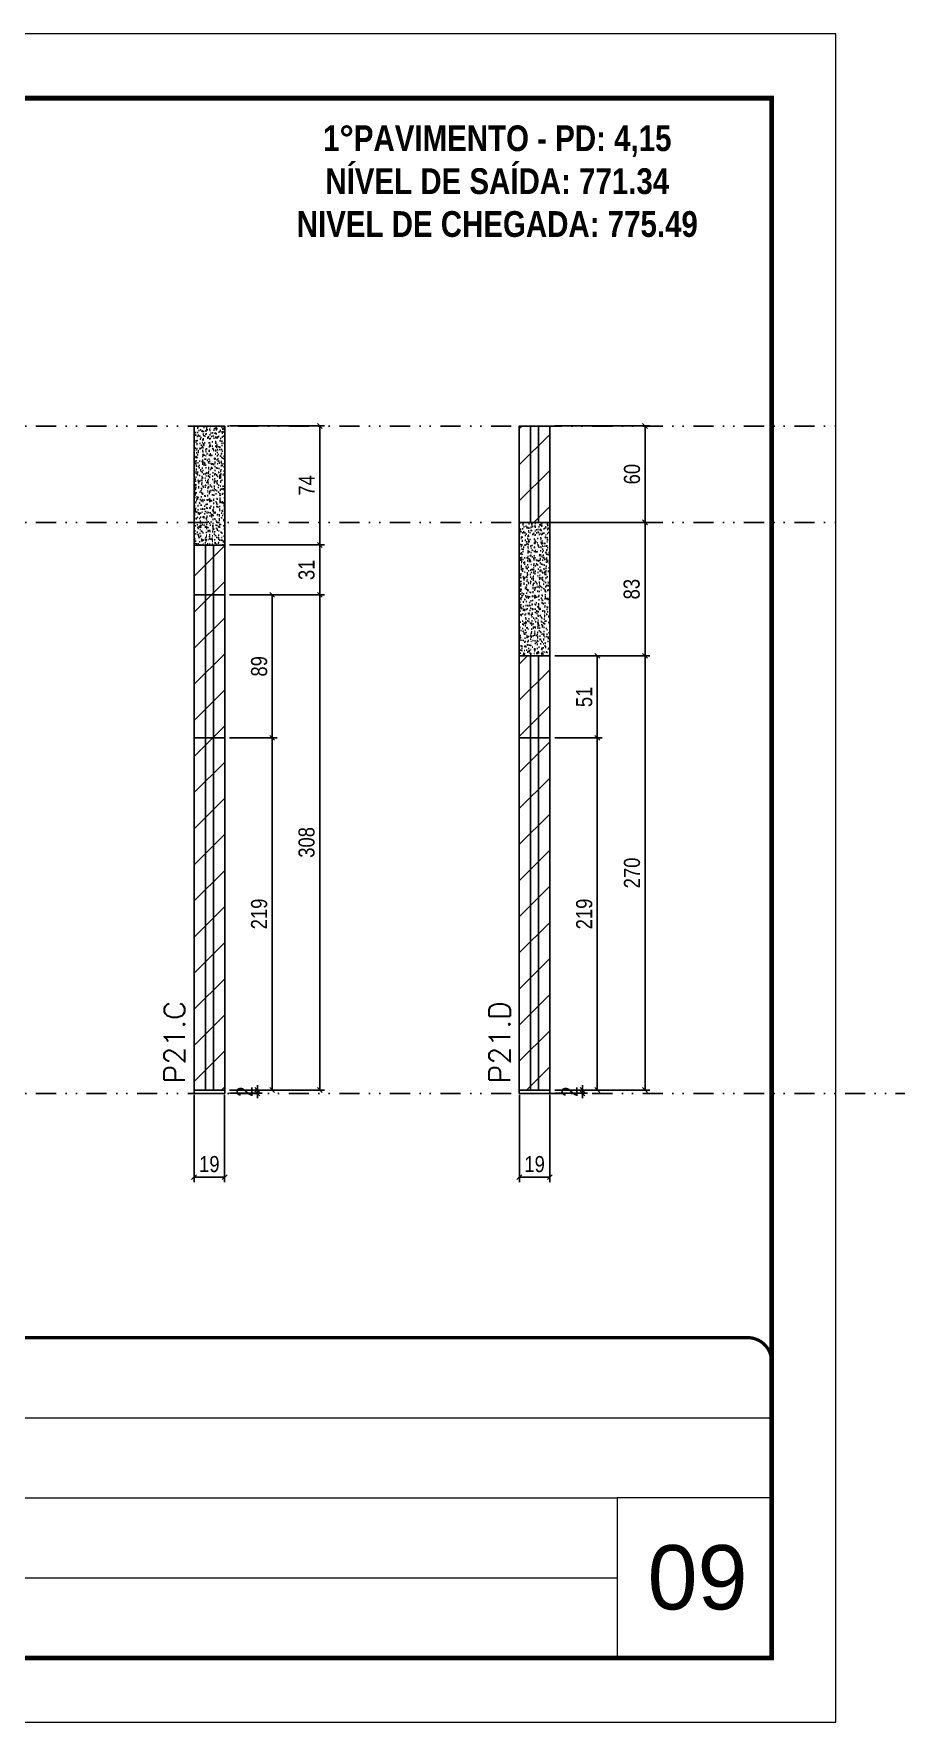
# Model space of a CAD drawing. Extents: x 13770 to 23315, y 867 to 16997.
# Drawn here: x 15372 to 15908, y 13501 to 14551 of the extents above; entities that cross this region are included whole.
import ezdxf

# ---------------------------------------------------------------- set-up
doc = ezdxf.new("R2010")
doc.units = 0
for name, pattern in [('CONTINUO', [0]), ('DASHED', [0.75, 0.5, -0.25]), ('DIVIDE2', [0.625, 0.25, -0.125, 0, -0.125, 0, -0.125])]:
    doc.linetypes.add(name, pattern=pattern)
for name, color, linetype, lineweight in [('CARIMBO', 255, 'Continuous', 9), ('Folhas', 255, 'Continuous', 9), ('Hachura', 251, 'Continuous', 9), ('SARRAFO DE PRESSAO', 251, 'DASHED', 9), ('Texto Seção', 7, 'Continuous', 15)]:
    doc.layers.add(name, color=color, linetype=linetype, lineweight=lineweight)
for name, color, linetype in [('COTA', 241, 'Continuous'), ('NOMENCLATURA', 7, 'Continuous'), ('Nível', 160, 'Continuous'), ('Painéis', 200, 'Continuous'), ('SARR_2.2x7', 40, 'Continuous')]:
    doc.layers.add(name, color=color, linetype=linetype)
doc.styles.add('ARIAL', font='arial.ttf')
doc.styles.add('COTA TECNICA', font='techl___.ttf', dxfattribs={"height": 10})
doc.styles.add('COTA TECNICA-50', font='techl___.ttf', dxfattribs={"height": 10})
doc.styles.add('REGUA-120', font='ROMANS.shx', dxfattribs={"height": 15})
doc.styles.add('ROMANC', font='techb___.ttf', dxfattribs={"height": 2.5})
doc.dimstyles.new('COTA PAINEL-50', dxfattribs={"dimtxt": 10, "dimasz": 3, "dimexe": 3, "dimexo": 3, "dimgap": 3, "dimtad": 1, "dimdec": 1, "dimzin": 12, "dimdsep": 46, "dimtxsty": 'COTA TECNICA-50', "dimblk1": 'OBLIQUE', "dimblk2": 'OBLIQUE', "dimsah": 1, "dimcen": 0.9, "dimclrd": 4, "dimclre": 4, "dimclrt": 240, "dimadec": 1, "dimazin": 3, "dimtfac": 1, "dimtdec": 1, "dimtmove": 0, "dimatfit": 3, "dimfxl": 1, "dimtolj": 1, "dimtzin": 12, "dimarcsym": 0})
doc.dimstyles.new('PAINEL', dxfattribs={"dimtxt": 10, "dimasz": 3, "dimexe": 3, "dimexo": 3, "dimgap": 3, "dimtad": 1, "dimdec": 1, "dimzin": 12, "dimdsep": 46, "dimtxsty": 'COTA TECNICA', "dimblk1": 'OBLIQUE', "dimblk2": 'OBLIQUE', "dimsah": 1, "dimcen": 0.9, "dimclrd": 4, "dimclre": 4, "dimclrt": 240, "dimadec": 1, "dimazin": 3, "dimtfac": 1, "dimtdec": 1, "dimtmove": 0, "dimatfit": 3, "dimfxl": 1, "dimtolj": 1, "dimtzin": 12, "dimarcsym": 0})
pattern_1 = [(45, (22.896, 0), (-11.22532, 11.22532), [])]

# ---------------------------------------------------------------- blocks, each defined once
blk = doc.blocks.new('9999999999')
at = {"color": 30, "linetype": 'CONTINUO'}
for p, q in [((98564.6, 34379.6), (99584, 34379.6)), ((98564.6, 34329.8), (99488, 34329.8)), ((99584, 34329.8), (99488, 34329.8)), ((99488, 34329.8), (99488, 34230.2)), ((98564.6, 34280), (99488, 34280))]:
    blk.add_line(p, q, dxfattribs=at)
at = {"color": 30, "linetype": 'CONTINUO', "const_width": 2}
blk.add_lwpolyline([(99584, 34230.2), (99584, 34414.4, 0.414214), (99569, 34429.4), (98229, 34429.4, 0.414214), (98214, 34414.4), (98214, 34245.2, 0.414214), (98229, 34230.2), (99584, 34230.2)], format="xyb", dxfattribs=at)
at = {"layer": 'Folhas'}
blk.add_lwpolyline([(98139, 34190.2), (99624, 34190.2), (99624, 35240.2), (98139, 35240.2)], close=True, dxfattribs=at)
at = {"layer": 'Folhas', "color": 30, "const_width": 3}
blk.add_lwpolyline([(98214, 34230.2), (99584, 34230.2), (99584, 35200.2), (98214, 35200.2)], close=True, dxfattribs=at)
blk = doc.blocks.new('_Oblique')
at = {"color": 0, "linetype": 'ByBlock', "lineweight": -2}
blk.add_line((-0.5, -0.5), (0.5, 0.5), dxfattribs=at)
blk = doc.blocks.new('*D154')
at = {"layer": 'COTA', "color": 4, "lineweight": -2, "transparency": 16777216}
for p, q in [((15471.8, 13891.5), (15471.8, 13837.3)), ((15490.8, 13891.5), (15490.8, 13837.3)), ((15471.8, 13840.3), (15490.8, 13840.3))]:
    blk.add_line(p, q, dxfattribs=at)
at = {"layer": 'Defpoints', "color": 0, "transparency": 16777216}
for p in [(15471.8, 13894.5), (15490.8, 13894.5), (15490.8, 13840.3)]:
    blk.add_point(p, dxfattribs=at)
at = {"layer": 'COTA', "color": 4, "lineweight": -2, "transparency": 16777216, "xscale": 3, "yscale": 3, "zscale": 3, "rotation": 180}
blk.add_blockref('_Oblique', (15471.8, 13840.3), dxfattribs=at)
at = {"layer": 'COTA', "color": 4, "lineweight": -2, "transparency": 16777216, "xscale": 3, "yscale": 3, "zscale": 3}
blk.add_blockref('_Oblique', (15490.8, 13840.3), dxfattribs=at)
at = {"layer": 'COTA', "color": 240, "transparency": 16777216, "insert": (15481.3, 13848.4), "char_height": 10, "attachment_point": 5, "style": 'COTA TECNICA'}
blk.add_mtext('\\A1;19', dxfattribs=at)
blk = doc.blocks.new('*D155')
at = {"layer": 'COTA', "color": 4, "lineweight": -2, "transparency": 16777216}
for p, q in [((15493.8, 14113.5), (15523.4, 14113.5)), ((15520.4, 13894.5), (15520.4, 14113.5)), ((15493.8, 13894.5), (15523.4, 13894.5))]:
    blk.add_line(p, q, dxfattribs=at)
at = {"layer": 'Defpoints', "color": 0, "transparency": 16777216}
for p in [(15490.8, 14113.5), (15520.4, 14113.5), (15490.8, 13894.5)]:
    blk.add_point(p, dxfattribs=at)
at = {"layer": 'COTA', "color": 4, "lineweight": -2, "transparency": 16777216, "xscale": 3, "yscale": 3, "zscale": 3}
for p, rotation in [((15520.4, 14113.5), 90), ((15520.4, 13894.5), 270)]:
    blk.add_blockref('_Oblique', p, dxfattribs=dict(at, rotation=rotation))
at = {"layer": 'COTA', "color": 240, "transparency": 16777216, "insert": (15512.3, 14004), "char_height": 10, "attachment_point": 5, "rotation": 90, "style": 'COTA TECNICA'}
blk.add_mtext('\\A1;219', dxfattribs=at)
blk = doc.blocks.new('*D156')
at = {"layer": 'COTA', "color": 4, "lineweight": -2, "transparency": 16777216}
for p, q in [((15493.8, 14202.5), (15553, 14202.5)), ((15550, 13894.5), (15550, 14202.5)), ((15493.8, 13894.5), (15553, 13894.5))]:
    blk.add_line(p, q, dxfattribs=at)
at = {"layer": 'Defpoints', "color": 0, "transparency": 16777216}
for p in [(15490.8, 14202.5), (15550, 14202.5), (15490.8, 13894.5)]:
    blk.add_point(p, dxfattribs=at)
at = {"layer": 'COTA', "color": 4, "lineweight": -2, "transparency": 16777216, "xscale": 3, "yscale": 3, "zscale": 3}
for p, rotation in [((15550, 14202.5), 90), ((15550, 13894.5), 270)]:
    blk.add_blockref('_Oblique', p, dxfattribs=dict(at, rotation=rotation))
at = {"layer": 'COTA', "color": 240, "transparency": 16777216, "insert": (15541.8, 14048.5), "char_height": 10, "attachment_point": 5, "rotation": 90, "style": 'COTA TECNICA'}
blk.add_mtext('\\A1;308', dxfattribs=at)
blk = doc.blocks.new('*D157')
at = {"layer": 'COTA', "color": 4, "lineweight": -2, "transparency": 16777216}
for p, q in [((15493.8, 13894.5), (15514.2, 13894.5)), ((15493.8, 13892.5), (15514.2, 13892.5)), ((15511.2, 13894.5), (15511.2, 13897.5)), ((15511.2, 13892.5), (15511.2, 13894.5)), ((15511.2, 13892.5), (15511.2, 13889.5))]:
    blk.add_line(p, q, dxfattribs=at)
at = {"layer": 'Defpoints', "color": 0, "transparency": 16777216}
for p in [(15490.8, 13894.5), (15490.8, 13892.5), (15511.2, 13894.5)]:
    blk.add_point(p, dxfattribs=at)
at = {"layer": 'COTA', "color": 4, "lineweight": -2, "transparency": 16777216, "xscale": 3, "yscale": 3, "zscale": 3}
for p, rotation in [((15511.2, 13894.5), 270), ((15511.2, 13892.5), 90)]:
    blk.add_blockref('_Oblique', p, dxfattribs=dict(at, rotation=rotation))
at = {"layer": 'COTA', "color": 240, "transparency": 16777216, "insert": (15503.2, 13893.5), "char_height": 10, "attachment_point": 5, "rotation": 90, "style": 'COTA TECNICA-50'}
blk.add_mtext('\\A1;2', dxfattribs=at)
blk = doc.blocks.new('*D158')
at = {"layer": 'COTA', "color": 4, "lineweight": -2, "transparency": 16777216}
for p, q in [((15493.8, 14307.5), (15553, 14307.5)), ((15550, 14233.5), (15550, 14307.5)), ((15493.8, 14233.5), (15553, 14233.5))]:
    blk.add_line(p, q, dxfattribs=at)
at = {"layer": 'Defpoints', "color": 0, "transparency": 16777216}
for p in [(15490.8, 14307.5), (15550, 14307.5), (15490.8, 14233.5)]:
    blk.add_point(p, dxfattribs=at)
at = {"layer": 'COTA', "color": 4, "lineweight": -2, "transparency": 16777216, "xscale": 3, "yscale": 3, "zscale": 3}
for p, rotation in [((15550, 14307.5), 90), ((15550, 14233.5), 270)]:
    blk.add_blockref('_Oblique', p, dxfattribs=dict(at, rotation=rotation))
at = {"layer": 'COTA', "color": 240, "transparency": 16777216, "insert": (15541.9, 14270.5), "char_height": 10, "attachment_point": 5, "rotation": 90, "style": 'COTA TECNICA'}
blk.add_mtext('\\A1;74', dxfattribs=at)
blk = doc.blocks.new('*D159')
at = {"layer": 'COTA', "color": 4, "lineweight": -2, "transparency": 16777216}
for p, q in [((15674.1, 13891.5), (15674.1, 13837.3)), ((15693.1, 13891.5), (15693.1, 13837.3)), ((15674.1, 13840.3), (15693.1, 13840.3))]:
    blk.add_line(p, q, dxfattribs=at)
at = {"layer": 'Defpoints', "color": 0, "transparency": 16777216}
for p in [(15674.1, 13894.5), (15693.1, 13894.5), (15693.1, 13840.3)]:
    blk.add_point(p, dxfattribs=at)
at = {"layer": 'COTA', "color": 4, "lineweight": -2, "transparency": 16777216, "xscale": 3, "yscale": 3, "zscale": 3, "rotation": 180}
blk.add_blockref('_Oblique', (15674.1, 13840.3), dxfattribs=at)
at = {"layer": 'COTA', "color": 4, "lineweight": -2, "transparency": 16777216, "xscale": 3, "yscale": 3, "zscale": 3}
blk.add_blockref('_Oblique', (15693.1, 13840.3), dxfattribs=at)
at = {"layer": 'COTA', "color": 240, "transparency": 16777216, "insert": (15683.6, 13848.4), "char_height": 10, "attachment_point": 5, "style": 'COTA TECNICA'}
blk.add_mtext('\\A1;19', dxfattribs=at)
blk = doc.blocks.new('*D160')
at = {"layer": 'COTA', "color": 4, "lineweight": -2, "transparency": 16777216}
for p, q in [((15696.1, 14113.5), (15725.6, 14113.5)), ((15722.6, 13894.5), (15722.6, 14113.5)), ((15696.1, 13894.5), (15725.6, 13894.5))]:
    blk.add_line(p, q, dxfattribs=at)
at = {"layer": 'Defpoints', "color": 0, "transparency": 16777216}
for p in [(15693.1, 14113.5), (15722.6, 14113.5), (15693.1, 13894.5)]:
    blk.add_point(p, dxfattribs=at)
at = {"layer": 'COTA', "color": 4, "lineweight": -2, "transparency": 16777216, "xscale": 3, "yscale": 3, "zscale": 3}
for p, rotation in [((15722.6, 14113.5), 90), ((15722.6, 13894.5), 270)]:
    blk.add_blockref('_Oblique', p, dxfattribs=dict(at, rotation=rotation))
at = {"layer": 'COTA', "color": 240, "transparency": 16777216, "insert": (15714.5, 14004), "char_height": 10, "attachment_point": 5, "rotation": 90, "style": 'COTA TECNICA'}
blk.add_mtext('\\A1;219', dxfattribs=at)
blk = doc.blocks.new('*D161')
at = {"layer": 'COTA', "color": 4, "lineweight": -2, "transparency": 16777216}
for p, q in [((15696.1, 14164.5), (15725.6, 14164.5)), ((15722.6, 14113.5), (15722.6, 14164.5)), ((15696.1, 14113.5), (15725.6, 14113.5))]:
    blk.add_line(p, q, dxfattribs=at)
at = {"layer": 'Defpoints', "color": 0, "transparency": 16777216}
for p in [(15693.1, 14164.5), (15722.6, 14164.5), (15693.1, 14113.5)]:
    blk.add_point(p, dxfattribs=at)
at = {"layer": 'COTA', "color": 4, "lineweight": -2, "transparency": 16777216, "xscale": 3, "yscale": 3, "zscale": 3}
for p, rotation in [((15722.6, 14164.5), 90), ((15722.6, 14113.5), 270)]:
    blk.add_blockref('_Oblique', p, dxfattribs=dict(at, rotation=rotation))
at = {"layer": 'COTA', "color": 240, "transparency": 16777216, "insert": (15714.5, 14139), "char_height": 10, "attachment_point": 5, "rotation": 90, "style": 'COTA TECNICA'}
blk.add_mtext('\\A1;51', dxfattribs=at)
blk = doc.blocks.new('*D162')
at = {"layer": 'COTA', "color": 4, "lineweight": -2, "transparency": 16777216}
for p, q in [((15696.1, 14164.5), (15755.3, 14164.5)), ((15752.3, 13894.5), (15752.3, 14164.5)), ((15696.1, 13894.5), (15755.3, 13894.5))]:
    blk.add_line(p, q, dxfattribs=at)
at = {"layer": 'Defpoints', "color": 0, "transparency": 16777216}
for p in [(15693.1, 14164.5), (15752.3, 14164.5), (15693.1, 13894.5)]:
    blk.add_point(p, dxfattribs=at)
at = {"layer": 'COTA', "color": 4, "lineweight": -2, "transparency": 16777216, "xscale": 3, "yscale": 3, "zscale": 3}
for p, rotation in [((15752.3, 14164.5), 90), ((15752.3, 13894.5), 270)]:
    blk.add_blockref('_Oblique', p, dxfattribs=dict(at, rotation=rotation))
at = {"layer": 'COTA', "color": 240, "transparency": 16777216, "insert": (15744.2, 14029.5), "char_height": 10, "attachment_point": 5, "rotation": 90, "style": 'COTA TECNICA'}
blk.add_mtext('\\A1;270', dxfattribs=at)
blk = doc.blocks.new('*D163')
at = {"layer": 'COTA', "color": 4, "lineweight": -2, "transparency": 16777216}
for p, q in [((15696.1, 13894.5), (15716.4, 13894.5)), ((15696.1, 13892.5), (15716.4, 13892.5)), ((15713.4, 13894.5), (15713.4, 13897.5)), ((15713.4, 13892.5), (15713.4, 13894.5)), ((15713.4, 13892.5), (15713.4, 13889.5))]:
    blk.add_line(p, q, dxfattribs=at)
at = {"layer": 'Defpoints', "color": 0, "transparency": 16777216}
for p in [(15693.1, 13894.5), (15693.1, 13892.5), (15713.4, 13894.5)]:
    blk.add_point(p, dxfattribs=at)
at = {"layer": 'COTA', "color": 4, "lineweight": -2, "transparency": 16777216, "xscale": 3, "yscale": 3, "zscale": 3}
for p, rotation in [((15713.4, 13894.5), 270), ((15713.4, 13892.5), 90)]:
    blk.add_blockref('_Oblique', p, dxfattribs=dict(at, rotation=rotation))
at = {"layer": 'COTA', "color": 240, "transparency": 16777216, "insert": (15705.4, 13893.5), "char_height": 10, "attachment_point": 5, "rotation": 90, "style": 'COTA TECNICA-50'}
blk.add_mtext('\\A1;2', dxfattribs=at)
blk = doc.blocks.new('*D164')
at = {"layer": 'COTA', "color": 4, "lineweight": -2, "transparency": 16777216}
for p, q in [((15696.1, 14247.5), (15755.3, 14247.5)), ((15752.3, 14164.5), (15752.3, 14247.5)), ((15696.1, 14164.5), (15755.3, 14164.5))]:
    blk.add_line(p, q, dxfattribs=at)
at = {"layer": 'Defpoints', "color": 0, "transparency": 16777216}
for p in [(15693.1, 14247.5), (15752.3, 14247.5), (15693.1, 14164.5)]:
    blk.add_point(p, dxfattribs=at)
at = {"layer": 'COTA', "color": 4, "lineweight": -2, "transparency": 16777216, "xscale": 3, "yscale": 3, "zscale": 3}
for p, rotation in [((15752.3, 14247.5), 90), ((15752.3, 14164.5), 270)]:
    blk.add_blockref('_Oblique', p, dxfattribs=dict(at, rotation=rotation))
at = {"layer": 'COTA', "color": 240, "transparency": 16777216, "insert": (15744, 14206), "char_height": 10, "attachment_point": 5, "rotation": 90, "style": 'COTA TECNICA'}
blk.add_mtext('\\A1;83', dxfattribs=at)
blk = doc.blocks.new('*D165')
at = {"layer": 'COTA', "color": 4, "lineweight": -2, "transparency": 16777216}
for p, q in [((15696.1, 14307.5), (15755.3, 14307.5)), ((15752.3, 14307.5), (15752.3, 14247.5)), ((15696.1, 14247.5), (15755.3, 14247.5))]:
    blk.add_line(p, q, dxfattribs=at)
at = {"layer": 'Defpoints', "color": 0, "transparency": 16777216}
for p in [(15693.1, 14307.5), (15693.1, 14247.5), (15752.3, 14247.5)]:
    blk.add_point(p, dxfattribs=at)
at = {"layer": 'COTA', "color": 4, "lineweight": -2, "transparency": 16777216, "xscale": 3, "yscale": 3, "zscale": 3}
for p, rotation in [((15752.3, 14307.5), 90), ((15752.3, 14247.5), 270)]:
    blk.add_blockref('_Oblique', p, dxfattribs=dict(at, rotation=rotation))
at = {"layer": 'COTA', "color": 240, "transparency": 16777216, "insert": (15744.2, 14277.5), "char_height": 10, "attachment_point": 5, "rotation": 90, "style": 'COTA TECNICA'}
blk.add_mtext('\\A1;60', dxfattribs=at)
blk = doc.blocks.new('*D166')
at = {"layer": 'COTA', "color": 4, "lineweight": -2, "transparency": 16777216}
for p, q in [((15493.8, 14202.5), (15523.4, 14202.5)), ((15520.4, 14113.5), (15520.4, 14202.5)), ((15493.8, 14113.5), (15523.4, 14113.5))]:
    blk.add_line(p, q, dxfattribs=at)
at = {"layer": 'Defpoints', "color": 0, "transparency": 16777216}
for p in [(15490.8, 14202.5), (15520.4, 14202.5), (15490.8, 14113.5)]:
    blk.add_point(p, dxfattribs=at)
at = {"layer": 'COTA', "color": 4, "lineweight": -2, "transparency": 16777216, "xscale": 3, "yscale": 3, "zscale": 3}
for p, rotation in [((15520.4, 14202.5), 90), ((15520.4, 14113.5), 270)]:
    blk.add_blockref('_Oblique', p, dxfattribs=dict(at, rotation=rotation))
at = {"layer": 'COTA', "color": 240, "transparency": 16777216, "insert": (15512.3, 14158), "char_height": 10, "attachment_point": 5, "rotation": 90, "style": 'COTA TECNICA'}
blk.add_mtext('\\A1;89', dxfattribs=at)
blk = doc.blocks.new('*D762')
at = {"layer": 'COTA', "color": 4, "lineweight": -2, "transparency": 16777216}
for p, q in [((15493.8, 14233.5), (15553, 14233.5)), ((15550, 14233.5), (15550, 14202.5)), ((15493.8, 14202.5), (15553, 14202.5))]:
    blk.add_line(p, q, dxfattribs=at)
at = {"layer": 'Defpoints', "color": 0, "transparency": 16777216}
for p in [(15490.8, 14233.5), (15490.8, 14202.5), (15550, 14202.5)]:
    blk.add_point(p, dxfattribs=at)
at = {"layer": 'COTA', "color": 4, "lineweight": -2, "transparency": 16777216, "xscale": 3, "yscale": 3, "zscale": 3}
for p, rotation in [((15550, 14233.5), 90), ((15550, 14202.5), 270)]:
    blk.add_blockref('_Oblique', p, dxfattribs=dict(at, rotation=rotation))
at = {"layer": 'COTA', "color": 240, "transparency": 16777216, "insert": (15541.8, 14218), "char_height": 10, "attachment_point": 5, "rotation": 90, "style": 'COTA TECNICA'}
blk.add_mtext('\\A1;31', dxfattribs=at)

msp = doc.modelspace()

# ---------------------------------------------------------------- hatches: boundary and pattern name
at = {"layer": 'COTA', "linetype": 'ByBlock'}
h = msp.add_hatch(dxfattribs=at)
h.set_pattern_fill('AR-CONC', color=256, scale=0.03)
h.set_pattern_definition([(50, (-117724.288, -19469.2606), (5.46554007, -0.47817257), [0.5715, -6.2865]), (355, (-117724.288, -19469.2606), (-1.05730264, 5.73170536), [0.4572, -5.02921753]), (100.4514447, (-117723.8327, -19469.3004), (4.40823741, 5.25353256), [0.48570026, -5.34270734]), (46.1842, (-117724.288, -19467.7366), (8.13237123, -1.26126984), [0.85725, -9.42975]), (96.6355576, (-117723.6104, -19467.842), (7.122124, 7.42278374), [0.7285507, -8.01406824]), (351.184151, (-117724.288, -19467.737), (7.122124, 7.42278374), [0.685799, -7.54379196]), (21, (-117723.526, -19468.1176), (4.54843174, -3.06795595), [0.5715, -6.2865]), (326, (-117723.526, -19468.1176), (1.85406085, 5.52563898), [0.4572, -5.0292]), (71.451445, (-117723.147, -19468.373), (6.40249258, 2.45768307), [0.48570026, -5.34269813]), (37.5, (-117724.2881, -19469.2606), (0.092658098, 2.536651166), [0, -4.96824, 0, -5.1054, 0, -5.04825]), (7.5, (-117724.2881, -19469.2606), (2.004589875, 3.005417245), [0, -2.91084, 0, -4.85394, 0, -1.92405]), (327.5, (-117725.9874, -19469.2606), (4.067717855, -0.17186232), [0, -1.905, 0, -5.9436, 0, -7.8867]), (317.5, (-117726.7494, -19469.2606), (4.44387544, 0.76279473), [0, -2.4765, 0, -3.94716, 0, -5.6007])])
h.paths.add_polyline_path([(15490.84, 14307.45), (15471.84, 14307.45), (15471.84, 14233.45), (15490.84, 14233.45)])
h = msp.add_hatch(dxfattribs=at)
h.set_pattern_fill('AR-CONC', color=256, scale=0.03)
h.set_pattern_definition([(50, (-117522.0295, -19529.2606), (5.46554007, -0.47817257), [0.5715, -6.2865]), (355, (-117522.0295, -19529.2606), (-1.05730264, 5.73170536), [0.4572, -5.02921753]), (100.4514447, (-117521.574, -19529.3004), (4.40823741, 5.25353256), [0.48570026, -5.34270734]), (46.1842, (-117522.0295, -19527.7366), (8.13237123, -1.26126984), [0.85725, -9.42975]), (96.6355576, (-117521.352, -19527.842), (7.122124, 7.42278374), [0.7285507, -8.01406824]), (351.184151, (-117522.0295, -19527.737), (7.122124, 7.42278374), [0.685799, -7.54379196]), (21, (-117521.2675, -19528.1176), (4.54843174, -3.06795595), [0.5715, -6.2865]), (326, (-117521.2675, -19528.1176), (1.85406085, 5.52563898), [0.4572, -5.0292]), (71.451445, (-117520.8885, -19528.373), (6.40249258, 2.45768307), [0.48570026, -5.34269813]), (37.5, (-117522.0295, -19529.2606), (0.092658098, 2.536651166), [0, -4.96824, 0, -5.1054, 0, -5.04825]), (7.5, (-117522.0295, -19529.2606), (2.004589875, 3.005417245), [0, -2.91084, 0, -4.85394, 0, -1.92405]), (327.5, (-117523.7288, -19529.2606), (4.067717855, -0.17186232), [0, -1.905, 0, -5.9436, 0, -7.8867]), (317.5, (-117524.4908, -19529.2606), (4.44387544, 0.76279473), [0, -2.4765, 0, -3.94716, 0, -5.6007])])
h.paths.add_polyline_path([(15693.09, 14247.45), (15674.09, 14247.45), (15674.09, 14164.45), (15693.09, 14164.45)])
at = {"layer": 'Hachura', "linetype": 'ByBlock'}
h = msp.add_hatch(dxfattribs=at)
h.set_pattern_fill('ANSI31', color=256, scale=5)
h.set_pattern_definition([(45, (88.682, 0), (-11.22532, 11.22532), [])])
h.paths.add_polyline_path([(15693.09, 14307.45), (15686.09, 14307.45), (15686.09, 14247.45), (15693.09, 14247.45)])
h.paths.add_polyline_path([(15686.09, 14307.45), (15681.09, 14307.45), (15681.09, 14247.45), (15686.09, 14247.45)])
h.paths.add_polyline_path([(15681.09, 14307.45), (15674.09, 14307.45), (15674.09, 14247.45), (15681.09, 14247.45)])
h = msp.add_hatch(dxfattribs=at)
h.set_pattern_fill('ANSI31', color=256, scale=5)
h.set_pattern_definition(pattern_1)
h.paths.add_polyline_path([(15471.84, 14202.45), (15490.84, 14202.45), (15490.84, 14233.45), (15471.84, 14233.45)])
h = msp.add_hatch(dxfattribs=at)
h.set_pattern_fill('ANSI31', color=256, scale=5)
h.set_pattern_definition(pattern_1)
h.paths.add_polyline_path([(15478.84, 14113.45), (15471.84, 14113.45), (15471.84, 13894.45), (15478.84, 13894.45)])
h.paths.add_polyline_path([(15478.84, 14202.45), (15471.84, 14202.45), (15471.84, 14113.45), (15478.84, 14113.45)])
h.paths.add_polyline_path([(15483.84, 14113.45), (15478.84, 14113.45), (15478.84, 13894.45), (15483.84, 13894.45)])
h.paths.add_polyline_path([(15490.84, 14113.45), (15483.84, 14113.45), (15483.84, 13894.45), (15490.84, 13894.45)])
h.paths.add_polyline_path([(15490.84, 14202.45), (15483.84, 14202.45), (15483.84, 14113.45), (15490.84, 14113.45)])
h.paths.add_polyline_path([(15483.84, 14202.45), (15478.84, 14202.45), (15478.84, 14113.45), (15483.84, 14113.45)])
h = msp.add_hatch(dxfattribs=at)
h.set_pattern_fill('ANSI31', color=256, scale=5)
h.set_pattern_definition([(45, (347.303, 0), (-11.22532, 11.22532), [])])
h.paths.add_polyline_path([(15681.09, 14113.45), (15674.09, 14113.45), (15674.09, 13894.45), (15681.09, 13894.45)])
h.paths.add_polyline_path([(15681.09, 14164.45), (15674.09, 14164.45), (15674.09, 14113.45), (15681.09, 14113.45)])
h.paths.add_polyline_path([(15686.09, 14113.45), (15681.09, 14113.45), (15681.09, 13894.45), (15686.09, 13894.45)])
h.paths.add_polyline_path([(15693.09, 14113.45), (15686.09, 14113.45), (15686.09, 13894.45), (15693.09, 13894.45)])
h.paths.add_polyline_path([(15693.09, 14164.45), (15686.09, 14164.45), (15686.09, 14113.45), (15693.09, 14113.45)])
h.paths.add_polyline_path([(15686.09, 14164.45), (15681.09, 14164.45), (15681.09, 14113.45), (15686.09, 14113.45)])

# ---------------------------------------------------------------- linework, layer by layer
at = {"layer": 'COTA', "linetype": 'ByBlock'}
for points in [[(15471.84, 14233.45), (15490.84, 14233.45), (15490.84, 14307.45), (15471.84, 14307.45)], [(15674.09, 14164.45), (15693.09, 14164.45), (15693.09, 14247.45), (15674.09, 14247.45)]]:
    msp.add_lwpolyline(points, close=True, dxfattribs=at)
at = {"layer": 'Nível', "color": 4, "linetype": 'DIVIDE2', "ltscale": 50}
for p, q in [((13769.54, 14307.45), (15871, 14307.45)), ((13769.54, 14247.45), (15871, 14247.45)), ((13769.54, 13892.45), (21112.79, 13892.45))]:
    msp.add_line(p, q, dxfattribs=at)
at = {"layer": 'Painéis'}
for p, q in [((15490.84, 14113.45), (15471.84, 14113.45)), ((15693.09, 14113.45), (15674.09, 14113.45))]:
    msp.add_line(p, q, dxfattribs=at)
for points in [[(15674.09, 14247.45), (15693.09, 14247.45), (15693.09, 14307.45), (15674.09, 14307.45)], [(15471.84, 14202.45), (15490.84, 14202.45), (15490.84, 14233.45), (15471.84, 14233.45)], [(15471.84, 13894.45), (15490.84, 13894.45), (15490.84, 14202.45), (15471.84, 14202.45)], [(15674.09, 13894.45), (15693.09, 13894.45), (15693.09, 14164.45), (15674.09, 14164.45)], [(15471.84, 13894.45), (15490.84, 13894.45), (15490.84, 13892.45), (15471.84, 13892.45)], [(15674.09, 13894.45), (15693.09, 13894.45), (15693.09, 13892.45), (15674.09, 13892.45)]]:
    msp.add_lwpolyline(points, close=True, dxfattribs=at)
at = {"layer": 'SARR_2.2x7'}
for p, q in [((15681.09, 14247.45), (15681.09, 14307.45)), ((15686.09, 14247.45), (15686.09, 14307.45)), ((15478.84, 14202.45), (15478.84, 14233.45)), ((15483.84, 14202.45), (15483.84, 14233.45)), ((15478.84, 14202.45), (15478.84, 13894.45)), ((15483.84, 14202.45), (15483.84, 13894.45)), ((15681.09, 14164.45), (15681.09, 13894.45)), ((15686.09, 14164.45), (15686.09, 13894.45))]:
    msp.add_line(p, q, dxfattribs=at)

# ---------------------------------------------------------------- block references
at = {"layer": 'SARRAFO DE PRESSAO', "color": 6, "linetype": 'ByBlock'}
msp.add_blockref('9999999999', (-83752.98, -20688.84), dxfattribs=at)

# ---------------------------------------------------------------- texts
at = {"layer": 'CARIMBO', "style": 'ARIAL'}
msp.add_text('09', height=40, dxfattribs=at).set_placement((15753.86, 13571.51))
at = {"layer": 'NOMENCLATURA', "color": 2, "insert": (15660.38, 14494.4), "char_height": 16, "attachment_point": 2, "style": 'ROMANC'}
msp.add_mtext_dynamic_manual_height_columns('1°PAVIMENTO - PD: 4,15\\PNÍVEL DE SAÍDA: 771.34\\PNIVEL DE CHEGADA: 775.49', width=376.0554, gutter_width=1, heights=[0], dxfattribs=at)
at = {"layer": 'Texto Seção', "char_height": 13, "width": 285.3299, "attachment_point": 1, "rotation": 90, "style": 'REGUA-120'}
for s, insert in [('P21.C', (15453.16, 13898.6)), ('P21.D', (15655.42, 13898.6))]:
    msp.add_mtext(s, dxfattribs=dict(at, insert=insert))

# ---------------------------------------------------------------- dimensions: what is measured, and where the dimension line sits
at = {"layer": 'COTA'}
for base, p1, p2, picture, middle in [((15550.02, 14307.45), (15490.84, 14233.45), (15490.84, 14307.45), '*D158', (15541.95, 14270.45)), ((15752.28, 14247.45), (15693.09, 14164.45), (15693.09, 14247.45), '*D164', (15744.04, 14205.95)), ((15550.02, 14202.45), (15490.84, 13894.45), (15490.84, 14202.45), '*D156', (15541.78, 14048.45)), ((15752.28, 14164.45), (15693.09, 13894.45), (15693.09, 14164.45), '*D162', (15744.17, 14029.45)), ((15520.36, 14113.45), (15490.84, 13894.45), (15490.84, 14113.45), '*D155', (15512.27, 14003.95)), ((15722.62, 14113.45), (15693.09, 13894.45), (15693.09, 14113.45), '*D160', (15714.53, 14003.95))]:
    dim = msp.add_linear_dim(base=base, p1=p1, p2=p2, angle=90, dimstyle='PAINEL', override={"dimarcsym": 2}, dxfattribs=at)
    dim.commit()
    dim.dimension.update_dxf_attribs({"geometry": picture, "text_midpoint": middle})
for base, p1, p2, picture, middle in [((15752.28, 14247.45), (15693.09, 14307.45), (15693.09, 14247.45), '*D165', (15744.17, 14277.45)), ((15550.02, 14202.45), (15490.84, 14233.45), (15490.84, 14202.45), '*D762', (15541.8, 14217.95)), ((15520.36, 14202.45), (15490.84, 14113.45), (15490.84, 14202.45), '*D166', (15512.25, 14157.95))]:
    dim = msp.add_linear_dim(base=base, p1=p1, p2=p2, angle=90, dimstyle='PAINEL', dxfattribs=at)
    dim.commit()
    dim.dimension.update_dxf_attribs({"geometry": picture, "text_midpoint": middle})
dim = msp.add_linear_dim(base=(15722.62, 14164.45), p1=(15693.09, 14113.45), p2=(15693.09, 14164.45), angle=90, dimstyle='PAINEL', override={"dimarcsym": 2}, dxfattribs=at)
dim.commit()
dim.dimension.update_dxf_attribs({"geometry": '*D161', "text_midpoint": (15722.62, 14138.95), "dimtype": 160})
for base, p1, p2, picture, middle in [((15490.84, 13840.28), (15471.84, 13894.45), (15490.84, 13894.45), '*D154', (15481.34, 13848.36)), ((15693.09, 13840.28), (15674.09, 13894.45), (15693.09, 13894.45), '*D159', (15683.59, 13848.36))]:
    dim = msp.add_linear_dim(base=base, p1=p1, p2=p2, dimstyle='PAINEL', override={"dimarcsym": 2}, dxfattribs=at)
    dim.commit()
    dim.dimension.update_dxf_attribs({"geometry": picture, "text_midpoint": middle})
for base, p1, p2, picture, middle in [((15511.19, 13894.45), (15490.84, 13892.45), (15490.84, 13894.45), '*D157', (15511.19, 13893.45)), ((15713.44, 13894.45), (15693.09, 13892.45), (15693.09, 13894.45), '*D163', (15713.44, 13893.45))]:
    dim = msp.add_linear_dim(base=base, p1=p1, p2=p2, angle=90, dimstyle='COTA PAINEL-50', dxfattribs=at)
    dim.commit()
    dim.dimension.update_dxf_attribs({"geometry": picture, "text_midpoint": middle, "dimtype": 160})

doc.saveas('drawing.dxf')
